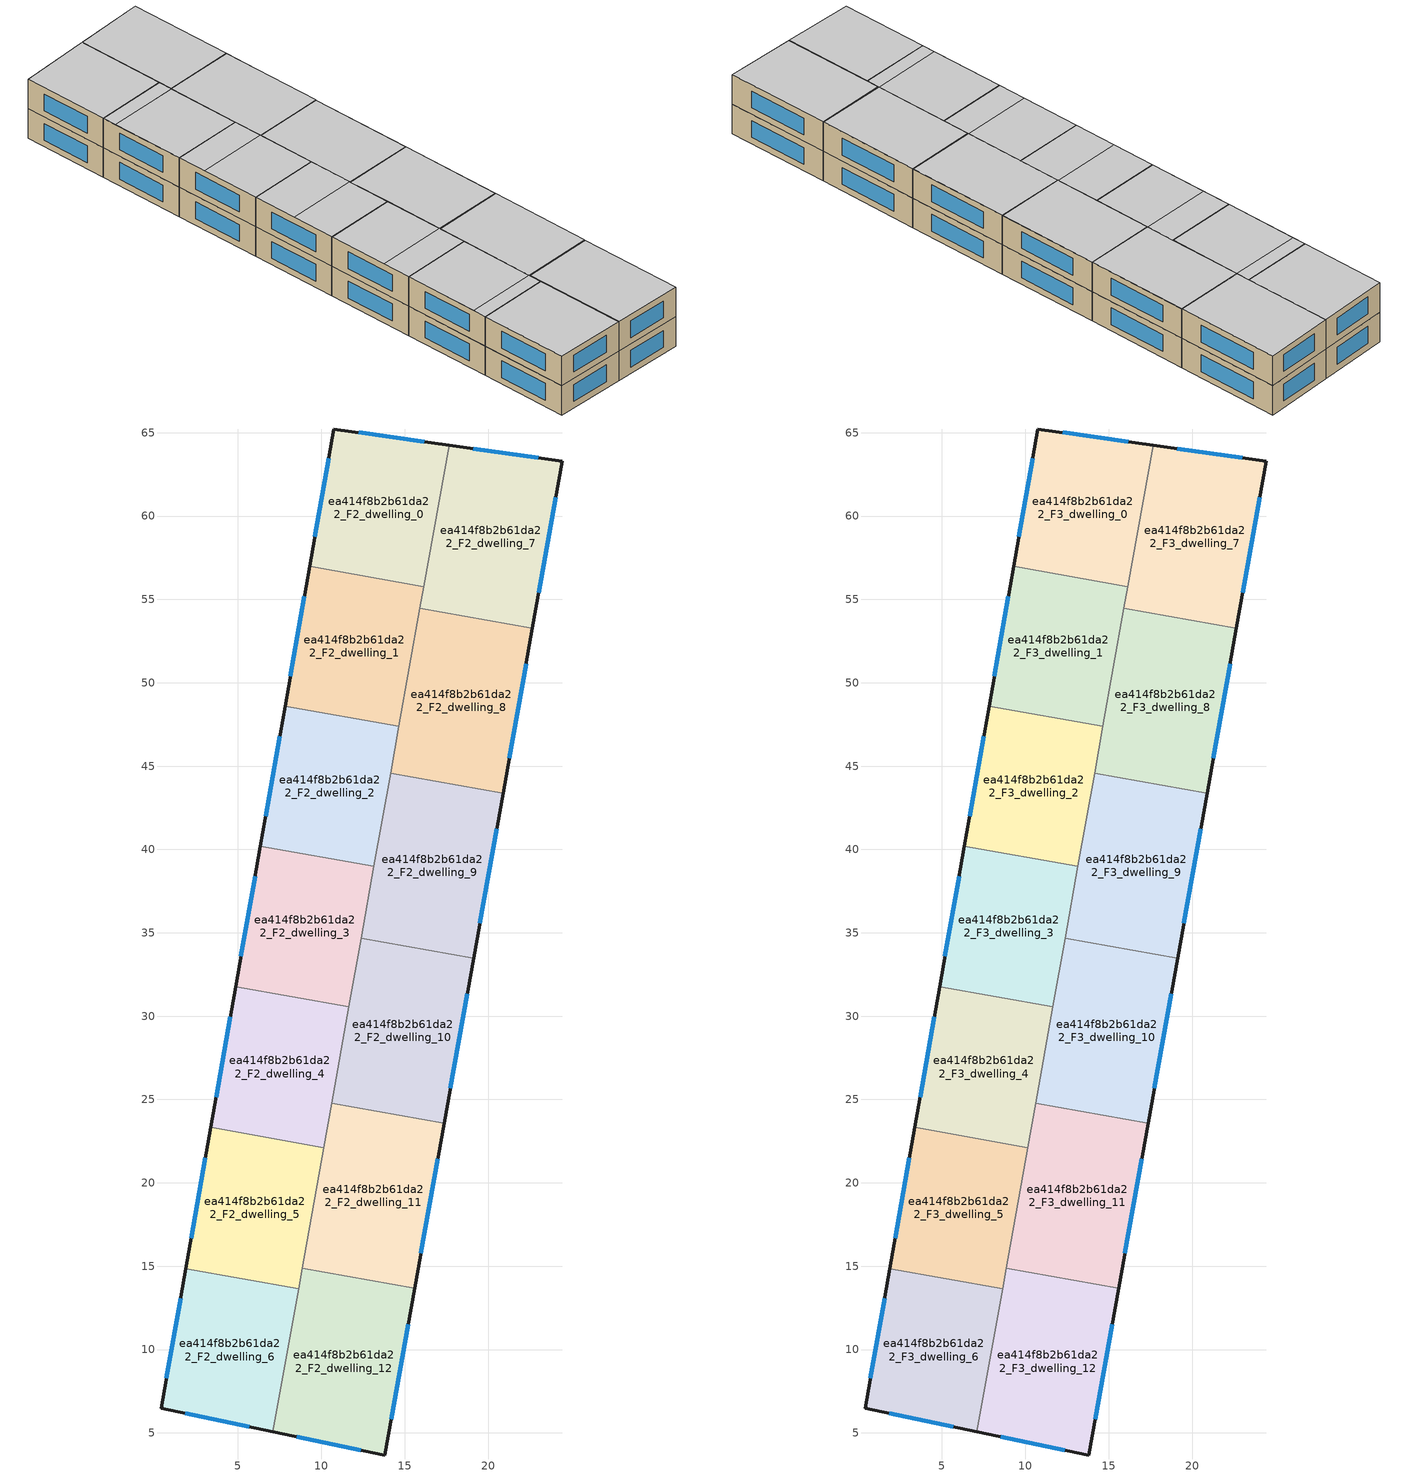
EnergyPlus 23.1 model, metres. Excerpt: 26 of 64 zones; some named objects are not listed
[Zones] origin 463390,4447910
ea414f8b2b61da22_F2_dwelling_0
 floor to ea414f8b2b61da22_F1_dwelling_0 (EU_floor_Construction): 17.66,64.25 16.15,55.76 9.3,56.99 10.76,65.22 z6
 wall outside (EU_wall_Construction): 17.66,64.25 10.76,65.22 9.3,56.99 z6:9
 wall to ea414f8b2b61da22_F2_dwelling_1 (EU_wall_Construction): 9.3,56.99 16.15,55.76 z6:9
 wall to ea414f8b2b61da22_F2_dwelling_7 (EU_wall_Construction): 16.15,55.76 17.66,64.25 z6:9
 window (EU_Window_Construction): 10.45,63.46 9.62,58.75 / 16.18,64.45 12.24,65.01 z6.64:8.36
ea414f8b2b61da22_F2_dwelling_1
 floor to ea414f8b2b61da22_F1_dwelling_1 (EU_floor_Construction): 16.15,55.76 14.65,47.38 7.83,48.6 9.3,56.99 z6
 wall outside (EU_wall_Construction): 9.3,56.99 7.83,48.6 z6:9
 wall to ea414f8b2b61da22_F2_dwelling_2 (EU_wall_Construction): 7.83,48.6 14.65,47.38 z6:9
 wall to ea414f8b2b61da22_F2_dwelling_8 (EU_wall_Construction): 14.65,47.38 15.92,54.47 z6:9
 wall to ea414f8b2b61da22_F2_dwelling_7 (EU_wall_Construction): 15.92,54.47 16.15,55.76 z6:9
 window (EU_Window_Construction): 8.99,55.19 8.14,50.4 z6.64:8.36
ea414f8b2b61da22_F2_dwelling_10
 floor to ea414f8b2b61da22_F1_dwelling_10 (EU_floor_Construction): 19.13,33.46 17.37,23.57 10.62,24.77 12.38,34.67 z6
 wall outside (EU_wall_Construction): 17.37,23.57 19.13,33.46 z6:9
 wall to ea414f8b2b61da22_F2_dwelling_11 (EU_wall_Construction): 10.62,24.77 17.37,23.57 z6:9
 wall to ea414f8b2b61da22_F2_dwelling_9 (EU_wall_Construction): 19.13,33.46 12.38,34.67 z6:9
 wall to ea414f8b2b61da22_F2_dwelling_4 (EU_wall_Construction): 11.65,30.56 10.62,24.77 z6:9
 wall to ea414f8b2b61da22_F2_dwelling_3 (EU_wall_Construction): 12.38,34.67 11.65,30.56 z6:9
 window (EU_Window_Construction): 17.74,25.69 18.75,31.34 z6.64:8.36
ea414f8b2b61da22_F2_dwelling_11
 floor to ea414f8b2b61da22_F1_dwelling_11 (EU_floor_Construction): 17.37,23.57 15.6,13.67 8.85,14.87 10.62,24.77 z6
 wall outside (EU_wall_Construction): 15.6,13.67 17.37,23.57 z6:9
 wall to ea414f8b2b61da22_F2_dwelling_12 (EU_wall_Construction): 8.85,14.87 15.6,13.67 z6:9
 wall to ea414f8b2b61da22_F2_dwelling_5 (EU_wall_Construction): 10.14,22.12 8.85,14.87 z6:9
 wall to ea414f8b2b61da22_F2_dwelling_4 (EU_wall_Construction): 10.62,24.77 10.14,22.12 z6:9
 window (EU_Window_Construction): 15.98,15.79 16.99,21.45 z6.64:8.36
ea414f8b2b61da22_F2_dwelling_12
 floor to ea414f8b2b61da22_F1_dwelling_12 (EU_floor_Construction): 15.6,13.67 13.82,3.67 7.1,5.07 8.85,14.87 z6
 wall outside (EU_wall_Construction): 7.1,5.07 13.82,3.67 15.6,13.67 z6:9
 wall to ea414f8b2b61da22_F2_dwelling_6 (EU_wall_Construction): 8.63,13.66 7.1,5.07 z6:9
 wall to ea414f8b2b61da22_F2_dwelling_5 (EU_wall_Construction): 8.85,14.87 8.63,13.66 z6:9
 window (EU_Window_Construction): 14.2,5.81 15.22,11.53 / 8.54,4.77 12.38,3.97 z6.64:8.36
ea414f8b2b61da22_F2_dwelling_2
 floor to ea414f8b2b61da22_F1_dwelling_2 (EU_floor_Construction): 14.65,47.38 13.15,38.99 6.34,40.2 7.83,48.6 z6
 wall outside (EU_wall_Construction): 7.83,48.6 6.34,40.2 z6:9
 wall to ea414f8b2b61da22_F2_dwelling_3 (EU_wall_Construction): 6.34,40.2 13.15,38.99 z6:9
 wall to ea414f8b2b61da22_F2_dwelling_9 (EU_wall_Construction): 13.15,38.99 14.15,44.57 z6:9
 wall to ea414f8b2b61da22_F2_dwelling_8 (EU_wall_Construction): 14.15,44.57 14.65,47.39 z6:9
 window (EU_Window_Construction): 7.51,46.8 6.66,42 z6.64:8.36
ea414f8b2b61da22_F2_dwelling_3
 floor to ea414f8b2b61da22_F1_dwelling_3 (EU_floor_Construction): 13.15,38.99 11.65,30.56 4.86,31.78 6.34,40.2 z6
 wall outside (EU_wall_Construction): 6.34,40.2 4.86,31.78 z6:9
 wall to ea414f8b2b61da22_F2_dwelling_4 (EU_wall_Construction): 4.86,31.78 11.65,30.56 z6:9
 wall to ea414f8b2b61da22_F2_dwelling_9 (EU_wall_Construction): 12.38,34.67 13.15,38.98 z6:9
 window (EU_Window_Construction): 6.03,38.4 5.18,33.58 z6.64:8.36
ea414f8b2b61da22_F2_dwelling_4
 floor to ea414f8b2b61da22_F1_dwelling_4 (EU_floor_Construction): 11.65,30.56 10.14,22.12 3.37,23.33 4.86,31.78 z6
 wall outside (EU_wall_Construction): 4.86,31.78 3.37,23.33 z6:9
 wall to ea414f8b2b61da22_F2_dwelling_5 (EU_wall_Construction): 3.37,23.33 10.14,22.12 z6:9
 window (EU_Window_Construction): 4.54,29.97 3.69,25.14 z6.64:8.36
ea414f8b2b61da22_F2_dwelling_5
 floor to ea414f8b2b61da22_F1_dwelling_5 (EU_floor_Construction): 10.14,22.12 8.63,13.66 1.88,14.86 3.37,23.33 z6
 wall outside (EU_wall_Construction): 3.37,23.33 1.88,14.86 z6:9
 wall to ea414f8b2b61da22_F2_dwelling_6 (EU_wall_Construction): 1.88,14.86 8.63,13.66 z6:9
 window (EU_Window_Construction): 3.05,21.52 2.19,16.67 z6.64:8.36
ea414f8b2b61da22_F2_dwelling_6
 floor to ea414f8b2b61da22_F1_dwelling_6 (EU_floor_Construction): 8.63,13.66 7.1,5.07 0.39,6.47 1.88,14.86 z6
 wall outside (EU_wall_Construction): 1.88,14.86 0.39,6.47 7.1,5.07 z6:9
 window (EU_Window_Construction): 1.83,6.17 5.66,5.37 / 1.56,13.06 0.71,8.27 z6.64:8.36
ea414f8b2b61da22_F2_dwelling_7
 floor to ea414f8b2b61da22_F1_dwelling_7 (EU_floor_Construction): 24.46,63.28 22.67,53.26 15.92,54.47 17.66,64.25 z6
 wall outside (EU_wall_Construction): 22.67,53.26 24.46,63.28 17.66,64.25 z6:9
 wall to ea414f8b2b61da22_F2_dwelling_8 (EU_wall_Construction): 15.92,54.47 22.67,53.26 z6:9
 window (EU_Window_Construction): 23,63.49 19.12,64.04 / 23.05,55.41 24.07,61.14 z6.64:8.36
ea414f8b2b61da22_F2_dwelling_8
 floor to ea414f8b2b61da22_F1_dwelling_8 (EU_floor_Construction): 22.67,53.26 20.9,43.36 14.15,44.57 15.92,54.47 z6
 wall outside (EU_wall_Construction): 20.9,43.36 22.67,53.26 z6:9
 wall to ea414f8b2b61da22_F2_dwelling_9 (EU_wall_Construction): 14.15,44.57 20.9,43.36 z6:9
 window (EU_Window_Construction): 21.28,45.48 22.29,51.14 z6.64:8.36
ea414f8b2b61da22_F2_dwelling_9
 floor to ea414f8b2b61da22_F1_dwelling_9 (EU_floor_Construction): 20.9,43.36 19.13,33.46 12.38,34.67 14.15,44.57 z6
 wall outside (EU_wall_Construction): 19.13,33.46 20.9,43.36 z6:9
 window (EU_Window_Construction): 19.51,35.59 20.52,41.24 z6.64:8.36
ea414f8b2b61da22_F3_dwelling_0
 floor to ea414f8b2b61da22_F2_dwelling_0 (EU_floor_Construction): 17.66,64.25 16.15,55.76 9.3,56.99 10.76,65.22 z9
 wall outside (EU_wall_Construction): 17.66,64.25 10.76,65.22 9.3,56.99 z9:12
 wall to ea414f8b2b61da22_F3_dwelling_1 (EU_wall_Construction): 9.3,56.99 16.15,55.76 z9:12
 wall to ea414f8b2b61da22_F3_dwelling_7 (EU_wall_Construction): 16.15,55.76 17.66,64.25 z9:12
 window (EU_Window_Construction): 10.45,63.46 9.62,58.75 / 16.18,64.45 12.24,65.01 z9.64:11.36
 ceiling to ea414f8b2b61da22_F4_dwelling_10 (EU_floor_Construction): 16.15,55.76 17.66,64.24 10.76,65.22 9.3,56.99 z12
ea414f8b2b61da22_F3_dwelling_1
 floor to ea414f8b2b61da22_F2_dwelling_1 (EU_floor_Construction): 16.15,55.76 14.65,47.38 7.83,48.6 9.3,56.99 z9
 wall outside (EU_wall_Construction): 9.3,56.99 7.83,48.6 z9:12
 wall to ea414f8b2b61da22_F3_dwelling_2 (EU_wall_Construction): 7.83,48.6 14.65,47.38 z9:12
 wall to ea414f8b2b61da22_F3_dwelling_8 (EU_wall_Construction): 14.65,47.38 15.92,54.47 z9:12
 wall to ea414f8b2b61da22_F3_dwelling_7 (EU_wall_Construction): 15.92,54.47 16.15,55.76 z9:12
 window (EU_Window_Construction): 8.99,55.19 8.14,50.4 z9.64:11.36
 ceiling to ea414f8b2b61da22_F4_dwelling_8 (EU_floor_Construction): 14.61,47.39 15.87,54.42 9.07,55.64 7.83,48.6 z12
 ceiling to ea414f8b2b61da22_F4_dwelling_10 (EU_floor_Construction): 15.91,54.42 16.15,55.76 9.3,56.99 9.07,55.64 z12
 ceiling to ea414f8b2b61da22_F4_dwelling_9 (EU_floor_Construction): 14.65,47.38 15.91,54.42 15.87,54.42 14.61,47.39 z12
ea414f8b2b61da22_F3_dwelling_10
 floor to ea414f8b2b61da22_F2_dwelling_10 (EU_floor_Construction): 19.13,33.46 17.37,23.57 10.62,24.77 12.38,34.67 z9
 wall outside (EU_wall_Construction): 17.37,23.57 19.13,33.46 z9:12
 wall to ea414f8b2b61da22_F3_dwelling_11 (EU_wall_Construction): 10.62,24.77 17.37,23.57 z9:12
 wall to ea414f8b2b61da22_F3_dwelling_9 (EU_wall_Construction): 19.13,33.46 12.38,34.67 z9:12
 wall to ea414f8b2b61da22_F3_dwelling_4 (EU_wall_Construction): 11.65,30.56 10.62,24.77 z9:12
 wall to ea414f8b2b61da22_F3_dwelling_3 (EU_wall_Construction): 12.38,34.67 11.65,30.56 z9:12
 window (EU_Window_Construction): 17.74,25.69 18.75,31.34 z9.64:11.36
 ceiling adiabatic (EU_roof_Construction): 17.38,23.65 19.13,33.46 12.38,34.67 10.63,24.85 z12
 ceiling to ea414f8b2b61da22_F4_dwelling_3 (EU_floor_Construction): 17.37,23.57 17.38,23.65 10.63,24.85 10.62,24.77 z12
ea414f8b2b61da22_F3_dwelling_11
 floor to ea414f8b2b61da22_F2_dwelling_11 (EU_floor_Construction): 17.37,23.57 15.6,13.67 8.85,14.87 10.62,24.77 z9
 wall outside (EU_wall_Construction): 15.6,13.67 17.37,23.57 z9:12
 wall to ea414f8b2b61da22_F3_dwelling_12 (EU_wall_Construction): 8.85,14.87 15.6,13.67 z9:12
 wall to ea414f8b2b61da22_F3_dwelling_5 (EU_wall_Construction): 10.14,22.12 8.85,14.87 z9:12
 wall to ea414f8b2b61da22_F3_dwelling_4 (EU_wall_Construction): 10.62,24.77 10.14,22.12 z9:12
 window (EU_Window_Construction): 15.98,15.79 16.99,21.45 z9.64:11.36
 ceiling to ea414f8b2b61da22_F4_dwelling_3 (EU_floor_Construction): 15.62,13.77 17.37,23.57 10.62,24.77 8.87,14.97 z12
 ceiling to ea414f8b2b61da22_F4_dwelling_1 (EU_floor_Construction): 15.6,13.67 15.62,13.77 8.93,14.96 8.92,14.86 z12
ea414f8b2b61da22_F3_dwelling_12
 floor to ea414f8b2b61da22_F2_dwelling_12 (EU_floor_Construction): 15.6,13.67 13.82,3.67 7.1,5.07 8.85,14.87 z9
 wall outside (EU_wall_Construction): 7.1,5.07 13.82,3.67 15.6,13.67 z9:12
 wall to ea414f8b2b61da22_F3_dwelling_6 (EU_wall_Construction): 8.63,13.66 7.1,5.07 z9:12
 wall to ea414f8b2b61da22_F3_dwelling_5 (EU_wall_Construction): 8.85,14.87 8.63,13.66 z9:12
 window (EU_Window_Construction): 14.2,5.81 15.22,11.53 / 8.54,4.77 12.38,3.97 z9.64:11.36
 ceiling to ea414f8b2b61da22_F4_dwelling_1 (EU_floor_Construction): 13.82,3.67 15.6,13.67 8.92,14.86 7.17,5.06 z12
 ceiling to ea414f8b2b61da22_F4_dwelling_0 (EU_floor_Construction): 7.17,5.06 8.92,14.86 8.85,14.87 7.1,5.07 z12
ea414f8b2b61da22_F3_dwelling_2
 floor to ea414f8b2b61da22_F2_dwelling_2 (EU_floor_Construction): 14.65,47.38 13.15,38.99 6.34,40.2 7.83,48.6 z9
 wall outside (EU_wall_Construction): 7.83,48.6 6.34,40.2 z9:12
 wall to ea414f8b2b61da22_F3_dwelling_3 (EU_wall_Construction): 6.34,40.2 13.15,38.99 z9:12
 wall to ea414f8b2b61da22_F3_dwelling_9 (EU_wall_Construction): 13.15,38.99 14.15,44.57 z9:12
 wall to ea414f8b2b61da22_F3_dwelling_8 (EU_wall_Construction): 14.15,44.57 14.65,47.39 z9:12
 window (EU_Window_Construction): 7.51,46.8 6.66,42 z9.64:11.36
 ceiling to ea414f8b2b61da22_F4_dwelling_6 (EU_floor_Construction): 13.12,38.99 14.12,44.58 7.33,45.8 6.34,40.2 z12
 ceiling to ea414f8b2b61da22_F4_dwelling_7 (EU_floor_Construction): 13.15,38.99 14.15,44.58 14.12,44.58 13.12,38.99 z12
 ceiling adiabatic (EU_roof_Construction): 14.15,44.58 14.65,47.38 7.83,48.6 7.33,45.8 z12
ea414f8b2b61da22_F3_dwelling_3
 floor to ea414f8b2b61da22_F2_dwelling_3 (EU_floor_Construction): 13.15,38.99 11.65,30.56 4.86,31.78 6.34,40.2 z9
 wall outside (EU_wall_Construction): 6.34,40.2 4.86,31.78 z9:12
 wall to ea414f8b2b61da22_F3_dwelling_4 (EU_wall_Construction): 4.86,31.78 11.65,30.56 z9:12
 wall to ea414f8b2b61da22_F3_dwelling_9 (EU_wall_Construction): 12.38,34.67 13.15,38.98 z9:12
 window (EU_Window_Construction): 6.03,38.4 5.18,33.58 z9.64:11.36
 ceiling to ea414f8b2b61da22_F4_dwelling_4 (EU_floor_Construction): 11.63,30.57 12.37,34.73 5.59,35.94 4.86,31.78 z12
 ceiling to ea414f8b2b61da22_F4_dwelling_6 (EU_floor_Construction): 12.36,34.73 13.12,38.99 6.34,40.2 5.59,35.94 z12
 ceiling to ea414f8b2b61da22_F4_dwelling_7 (EU_floor_Construction): 12.39,34.72 13.15,38.99 13.12,38.99 12.36,34.73 z12
 ceiling to ea414f8b2b61da22_F4_dwelling_5 (EU_floor_Construction): 11.65,30.56 12.39,34.72 12.37,34.73 11.63,30.57 z12
ea414f8b2b61da22_F3_dwelling_4
 floor to ea414f8b2b61da22_F2_dwelling_4 (EU_floor_Construction): 11.65,30.56 10.14,22.12 3.37,23.33 4.86,31.78 z9
 wall outside (EU_wall_Construction): 4.86,31.78 3.37,23.33 z9:12
 wall to ea414f8b2b61da22_F3_dwelling_5 (EU_wall_Construction): 3.37,23.33 10.14,22.12 z9:12
 window (EU_Window_Construction): 4.54,29.97 3.69,25.14 z9.64:11.36
 ceiling to ea414f8b2b61da22_F4_dwelling_4 (EU_floor_Construction): 10.61,24.86 11.63,30.57 4.86,31.78 3.85,26.07 z12
 ceiling to ea414f8b2b61da22_F4_dwelling_2 (EU_floor_Construction): 10.13,22.12 10.62,24.86 3.85,26.07 3.37,23.33 z12
 ceiling to ea414f8b2b61da22_F4_dwelling_5 (EU_floor_Construction): 10.63,24.85 11.65,30.56 11.63,30.57 10.61,24.86 z12
 ceiling to ea414f8b2b61da22_F4_dwelling_3 (EU_floor_Construction): 10.14,22.12 10.63,24.85 10.62,24.86 z12
ea414f8b2b61da22_F3_dwelling_5
 floor to ea414f8b2b61da22_F2_dwelling_5 (EU_floor_Construction): 10.14,22.12 8.63,13.66 1.88,14.86 3.37,23.33 z9
 wall outside (EU_wall_Construction): 3.37,23.33 1.88,14.86 z9:12
 wall to ea414f8b2b61da22_F3_dwelling_6 (EU_wall_Construction): 1.88,14.86 8.63,13.66 z9:12
 window (EU_Window_Construction): 3.05,21.52 2.19,16.67 z9.64:11.36
 ceiling to ea414f8b2b61da22_F4_dwelling_2 (EU_floor_Construction): 8.86,14.97 10.13,22.12 3.37,23.33 2.11,16.18 z12
 ceiling to ea414f8b2b61da22_F4_dwelling_3 (EU_floor_Construction): 8.87,14.97 10.1,21.89 9.57,18.93 z12; 8.87,14.97 10.1,21.89 9.57,18.93 z12; 8.87,14.97 10.1,21.89 9.57,18.93 z12
 ceiling to ea414f8b2b61da22_F4_dwelling_0 (EU_floor_Construction): 8.63,13.66 8.85,14.87 8.87,14.97 2.11,16.18 1.88,14.86 z12
ea414f8b2b61da22_F3_dwelling_6
 floor to ea414f8b2b61da22_F2_dwelling_6 (EU_floor_Construction): 8.63,13.66 7.1,5.07 0.39,6.47 1.88,14.86 z9
 wall outside (EU_wall_Construction): 1.88,14.86 0.39,6.47 7.1,5.07 z9:12
 window (EU_Window_Construction): 1.83,6.17 5.66,5.37 / 1.56,13.06 0.71,8.27 z9.64:11.36
 ceiling adiabatic (EU_roof_Construction): 7.1,5.07 8.63,13.66 1.88,14.86 0.39,6.47 z12
ea414f8b2b61da22_F3_dwelling_7
 floor to ea414f8b2b61da22_F2_dwelling_7 (EU_floor_Construction): 24.46,63.28 22.67,53.26 15.92,54.47 17.66,64.25 z9
 wall outside (EU_wall_Construction): 22.67,53.26 24.46,63.28 17.66,64.25 z9:12
 wall to ea414f8b2b61da22_F3_dwelling_8 (EU_wall_Construction): 15.92,54.47 22.67,53.26 z9:12
 window (EU_Window_Construction): 23,63.49 19.12,64.04 / 23.05,55.41 24.07,61.14 z9.64:11.36
 ceiling to ea414f8b2b61da22_F4_dwelling_11 (EU_floor_Construction): 22.67,53.26 24.46,63.28 17.7,64.24 15.95,54.46 z12
 ceiling to ea414f8b2b61da22_F4_dwelling_10 (EU_floor_Construction): 15.95,54.46 17.7,64.24 17.66,64.24 15.92,54.47 z12
ea414f8b2b61da22_F3_dwelling_8
 floor to ea414f8b2b61da22_F2_dwelling_8 (EU_floor_Construction): 22.67,53.26 20.9,43.36 14.15,44.57 15.92,54.47 z9
 wall outside (EU_wall_Construction): 20.9,43.36 22.67,53.26 z9:12
 wall to ea414f8b2b61da22_F3_dwelling_9 (EU_wall_Construction): 14.15,44.57 20.9,43.36 z9:12
 window (EU_Window_Construction): 21.28,45.48 22.29,51.14 z9.64:11.36
 ceiling adiabatic (EU_roof_Construction): 20.9,43.37 22.66,53.21 15.91,54.42 14.15,44.58 z12
 ceiling to ea414f8b2b61da22_F4_dwelling_11 (EU_floor_Construction): 22.66,53.21 22.67,53.26 15.95,54.46 15.94,54.41 z12
ea414f8b2b61da22_F3_dwelling_9
 floor to ea414f8b2b61da22_F2_dwelling_9 (EU_floor_Construction): 20.9,43.36 19.13,33.46 12.38,34.67 14.15,44.57 z9
 wall outside (EU_wall_Construction): 19.13,33.46 20.9,43.36 z9:12
 window (EU_Window_Construction): 19.51,35.59 20.52,41.24 z9.64:11.36
 ceiling to ea414f8b2b61da22_F4_dwelling_7 (EU_floor_Construction): 19.14,33.52 20.9,43.36 14.15,44.57 12.39,34.72 z12
 ceiling to ea414f8b2b61da22_F4_dwelling_5 (EU_floor_Construction): 19.13,33.46 19.14,33.52 12.39,34.72 12.38,34.67 z12
[Building]
EU S2 Campaign: North Axis=0; Terrain=City; Solar Distribution=FullExterior
[Site:Location]
Yerevan-Zvartnots.Intl.AP: Latitude=40.15; Longitude=44.383; Time Zone=4; Elevation=854
[SizingPeriod:WeatherFileDays]
AnnualSizingPeriod: Begin Month=1; Begin Day of Month=1; End Month=12; End Day of Month=31; Day of Week for Start Day=Monday; Use Weather File Daylight Saving Period=No; Use Weather File Rain and Snow Indicators=No
[MATERIAL]
EU_InternalMass_Material: Roughness=MediumRough; Thickness=0.1; Conductivity=1; Density=1800; Specific Heat=900; Thermal Absorptance=0.9; Solar Absorptance=0.7; Visible Absorptance=0.7
[MATERIAL:NOMASS] Roughness=MediumRough; Thermal Absorptance=0.9; Solar Absorptance=0.7; Visible Absorptance=0.7
Name | Thermal Resistance
EU_wall_NoMass | 1.05043
EU_roof_NoMass | 1.45357
EU_floor_NoMass | 0.478065
[WINDOWMATERIAL:SIMPLEGLAZINGSYSTEM]
EU_Window_SimpleGlazing: UFactor=2.5566; Solar Heat Gain Coefficient=0.75; Visible Transmittance=0.75
[CONSTRUCTION]
EU_wall_Construction: EU_wall_NoMass
EU_roof_Construction: EU_roof_NoMass
EU_floor_Construction: EU_floor_NoMass
EU_Window_Construction: EU_Window_SimpleGlazing
EU_InternalMass_Construction: EU_InternalMass_Material
[ZONE] Type=1; Multiplier=1; Ceiling Height=autocalculate; Floor Area=autocalculate; Part of Total Floor Area=Yes
Name | Volume
ea414f8b2b61da22_F2_dwelling_0; ea414f8b2b61da22_F3_dwelling_0 | 177.3
ea414f8b2b61da22_F2_dwelling_1; ea414f8b2b61da22_F3_dwelling_1 | 177.301
ea414f8b2b61da22_F2_dwelling_10; ea414f8b2b61da22_F3_dwelling_10; ea414f8b2b61da22_F2_dwelling_8; ea414f8b2b61da22_F3_dwelling_8; ea414f8b2b61da22_F2_dwelling_9; ea414f8b2b61da22_F3_dwelling_9 | 206.843
ea414f8b2b61da22_F2_dwelling_11; ea414f8b2b61da22_F3_dwelling_11 | 206.802
ea414f8b2b61da22_F2_dwelling_12; ea414f8b2b61da22_F3_dwelling_12 | 206.852
ea414f8b2b61da22_F2_dwelling_2; ea414f8b2b61da22_F3_dwelling_2 | 177.298
ea414f8b2b61da22_F2_dwelling_3; ea414f8b2b61da22_F3_dwelling_3 | 177.285
ea414f8b2b61da22_F2_dwelling_4; ea414f8b2b61da22_F3_dwelling_4 | 177.304
ea414f8b2b61da22_F2_dwelling_5; ea414f8b2b61da22_F3_dwelling_5 | 177.294
ea414f8b2b61da22_F2_dwelling_6; ea414f8b2b61da22_F3_dwelling_6 | 177.281
ea414f8b2b61da22_F2_dwelling_7; ea414f8b2b61da22_F3_dwelling_7 | 206.821
[INTERNALMASS] Construction=EU_InternalMass_Construction
Name | Zone or ZoneList | Surface Area
ea414f8b2b61da22_F2_dwelling_0_EU_InternalMass | ea414f8b2b61da22_F2_dwelling_0 | 59.1
ea414f8b2b61da22_F2_dwelling_1_EU_InternalMass | ea414f8b2b61da22_F2_dwelling_1 | 59.1004
ea414f8b2b61da22_F2_dwelling_2_EU_InternalMass | ea414f8b2b61da22_F2_dwelling_2 | 59.0994
ea414f8b2b61da22_F2_dwelling_3_EU_InternalMass | ea414f8b2b61da22_F2_dwelling_3 | 59.0949
ea414f8b2b61da22_F2_dwelling_4_EU_InternalMass | ea414f8b2b61da22_F2_dwelling_4 | 59.1013
ea414f8b2b61da22_F2_dwelling_5_EU_InternalMass | ea414f8b2b61da22_F2_dwelling_5 | 59.098
ea414f8b2b61da22_F2_dwelling_6_EU_InternalMass | ea414f8b2b61da22_F2_dwelling_6 | 59.0933
ea414f8b2b61da22_F2_dwelling_7_EU_InternalMass | ea414f8b2b61da22_F2_dwelling_7 | 68.9403
ea414f8b2b61da22_F2_dwelling_8_EU_InternalMass | ea414f8b2b61da22_F2_dwelling_8 | 68.9475
ea414f8b2b61da22_F2_dwelling_9_EU_InternalMass | ea414f8b2b61da22_F2_dwelling_9 | 68.9475
ea414f8b2b61da22_F2_dwelling_10_EU_InternalMass | ea414f8b2b61da22_F2_dwelling_10 | 68.9475
ea414f8b2b61da22_F2_dwelling_11_EU_InternalMass | ea414f8b2b61da22_F2_dwelling_11 | 68.934
ea414f8b2b61da22_F2_dwelling_12_EU_InternalMass | ea414f8b2b61da22_F2_dwelling_12 | 68.9506
ea414f8b2b61da22_F3_dwelling_0_EU_InternalMass | ea414f8b2b61da22_F3_dwelling_0 | 59.1
ea414f8b2b61da22_F3_dwelling_1_EU_InternalMass | ea414f8b2b61da22_F3_dwelling_1 | 59.1004
ea414f8b2b61da22_F3_dwelling_2_EU_InternalMass | ea414f8b2b61da22_F3_dwelling_2 | 59.0994
ea414f8b2b61da22_F3_dwelling_3_EU_InternalMass | ea414f8b2b61da22_F3_dwelling_3 | 59.0949
ea414f8b2b61da22_F3_dwelling_4_EU_InternalMass | ea414f8b2b61da22_F3_dwelling_4 | 59.1013
ea414f8b2b61da22_F3_dwelling_5_EU_InternalMass | ea414f8b2b61da22_F3_dwelling_5 | 59.098
ea414f8b2b61da22_F3_dwelling_6_EU_InternalMass | ea414f8b2b61da22_F3_dwelling_6 | 59.0933
ea414f8b2b61da22_F3_dwelling_7_EU_InternalMass | ea414f8b2b61da22_F3_dwelling_7 | 68.9403
ea414f8b2b61da22_F3_dwelling_8_EU_InternalMass | ea414f8b2b61da22_F3_dwelling_8 | 68.9475
ea414f8b2b61da22_F3_dwelling_9_EU_InternalMass | ea414f8b2b61da22_F3_dwelling_9 | 68.9475
ea414f8b2b61da22_F3_dwelling_10_EU_InternalMass | ea414f8b2b61da22_F3_dwelling_10 | 68.9475
ea414f8b2b61da22_F3_dwelling_11_EU_InternalMass | ea414f8b2b61da22_F3_dwelling_11 | 68.934
ea414f8b2b61da22_F3_dwelling_12_EU_InternalMass | ea414f8b2b61da22_F3_dwelling_12 | 68.9506
[OTHEREQUIPMENT] Fuel Type=Electricity; Design Level Calculation Method=Watts/Area; Power per Zone Floor Area=1; Fraction Latent=0; Fraction Radiant=0; Fraction Lost=0; Carbon Dioxide Generation Rate=0; EndUse Subcategory=EU_Step8_InternalGains
Name | Zone or ZoneList or Space or SpaceList | Schedule
EU_Step8_InternalGain_ea414f8b2b61da22_F2_dwelling_0_f000 | ea414f8b2b61da22_F2_dwelling_0 | EU_Step8_GainSchedule_ea414f8b2b61da22_F2_dwelling_0_f000
EU_Step8_InternalGain_ea414f8b2b61da22_F2_dwelling_1_f000 | ea414f8b2b61da22_F2_dwelling_1 | EU_Step8_GainSchedule_ea414f8b2b61da22_F2_dwelling_1_f000
EU_Step8_InternalGain_ea414f8b2b61da22_F2_dwelling_2_f000 | ea414f8b2b61da22_F2_dwelling_2 | EU_Step8_GainSchedule_ea414f8b2b61da22_F2_dwelling_2_f000
EU_Step8_InternalGain_ea414f8b2b61da22_F2_dwelling_3_f000 | ea414f8b2b61da22_F2_dwelling_3 | EU_Step8_GainSchedule_ea414f8b2b61da22_F2_dwelling_3_f000
EU_Step8_InternalGain_ea414f8b2b61da22_F2_dwelling_4_f000 | ea414f8b2b61da22_F2_dwelling_4 | EU_Step8_GainSchedule_ea414f8b2b61da22_F2_dwelling_4_f000
EU_Step8_InternalGain_ea414f8b2b61da22_F2_dwelling_5_f000 | ea414f8b2b61da22_F2_dwelling_5 | EU_Step8_GainSchedule_ea414f8b2b61da22_F2_dwelling_5_f000
EU_Step8_InternalGain_ea414f8b2b61da22_F2_dwelling_6_f000 | ea414f8b2b61da22_F2_dwelling_6 | EU_Step8_GainSchedule_ea414f8b2b61da22_F2_dwelling_6_f000
EU_Step8_InternalGain_ea414f8b2b61da22_F2_dwelling_7_f000 | ea414f8b2b61da22_F2_dwelling_7 | EU_Step8_GainSchedule_ea414f8b2b61da22_F2_dwelling_7_f000
EU_Step8_InternalGain_ea414f8b2b61da22_F2_dwelling_8_f000 | ea414f8b2b61da22_F2_dwelling_8 | EU_Step8_GainSchedule_ea414f8b2b61da22_F2_dwelling_8_f000
EU_Step8_InternalGain_ea414f8b2b61da22_F2_dwelling_9_f000 | ea414f8b2b61da22_F2_dwelling_9 | EU_Step8_GainSchedule_ea414f8b2b61da22_F2_dwelling_9_f000
EU_Step8_InternalGain_ea414f8b2b61da22_F2_dwelling_10_f000 | ea414f8b2b61da22_F2_dwelling_10 | EU_Step8_GainSchedule_ea414f8b2b61da22_F2_dwelling_10_f000
EU_Step8_InternalGain_ea414f8b2b61da22_F2_dwelling_11_f000 | ea414f8b2b61da22_F2_dwelling_11 | EU_Step8_GainSchedule_ea414f8b2b61da22_F2_dwelling_11_f000
EU_Step8_InternalGain_ea414f8b2b61da22_F2_dwelling_12_f000 | ea414f8b2b61da22_F2_dwelling_12 | EU_Step8_GainSchedule_ea414f8b2b61da22_F2_dwelling_12_f000
EU_Step8_InternalGain_ea414f8b2b61da22_F3_dwelling_0_f000 | ea414f8b2b61da22_F3_dwelling_0 | EU_Step8_GainSchedule_ea414f8b2b61da22_F3_dwelling_0_f000
EU_Step8_InternalGain_ea414f8b2b61da22_F3_dwelling_1_f000 | ea414f8b2b61da22_F3_dwelling_1 | EU_Step8_GainSchedule_ea414f8b2b61da22_F3_dwelling_1_f000
EU_Step8_InternalGain_ea414f8b2b61da22_F3_dwelling_2_f000 | ea414f8b2b61da22_F3_dwelling_2 | EU_Step8_GainSchedule_ea414f8b2b61da22_F3_dwelling_2_f000
EU_Step8_InternalGain_ea414f8b2b61da22_F3_dwelling_3_f000 | ea414f8b2b61da22_F3_dwelling_3 | EU_Step8_GainSchedule_ea414f8b2b61da22_F3_dwelling_3_f000
EU_Step8_InternalGain_ea414f8b2b61da22_F3_dwelling_4_f000 | ea414f8b2b61da22_F3_dwelling_4 | EU_Step8_GainSchedule_ea414f8b2b61da22_F3_dwelling_4_f000
EU_Step8_InternalGain_ea414f8b2b61da22_F3_dwelling_5_f000 | ea414f8b2b61da22_F3_dwelling_5 | EU_Step8_GainSchedule_ea414f8b2b61da22_F3_dwelling_5_f000
EU_Step8_InternalGain_ea414f8b2b61da22_F3_dwelling_6_f000 | ea414f8b2b61da22_F3_dwelling_6 | EU_Step8_GainSchedule_ea414f8b2b61da22_F3_dwelling_6_f000
EU_Step8_InternalGain_ea414f8b2b61da22_F3_dwelling_7_f000 | ea414f8b2b61da22_F3_dwelling_7 | EU_Step8_GainSchedule_ea414f8b2b61da22_F3_dwelling_7_f000
EU_Step8_InternalGain_ea414f8b2b61da22_F3_dwelling_8_f000 | ea414f8b2b61da22_F3_dwelling_8 | EU_Step8_GainSchedule_ea414f8b2b61da22_F3_dwelling_8_f000
EU_Step8_InternalGain_ea414f8b2b61da22_F3_dwelling_9_f000 | ea414f8b2b61da22_F3_dwelling_9 | EU_Step8_GainSchedule_ea414f8b2b61da22_F3_dwelling_9_f000
EU_Step8_InternalGain_ea414f8b2b61da22_F3_dwelling_10_f000 | ea414f8b2b61da22_F3_dwelling_10 | EU_Step8_GainSchedule_ea414f8b2b61da22_F3_dwelling_10_f000
EU_Step8_InternalGain_ea414f8b2b61da22_F3_dwelling_11_f000 | ea414f8b2b61da22_F3_dwelling_11 | EU_Step8_GainSchedule_ea414f8b2b61da22_F3_dwelling_11_f000
EU_Step8_InternalGain_ea414f8b2b61da22_F3_dwelling_12_f000 | ea414f8b2b61da22_F3_dwelling_12 | EU_Step8_GainSchedule_ea414f8b2b61da22_F3_dwelling_12_f000
[ZONEVENTILATION:DESIGNFLOWRATE] Schedule=EU_AlwaysOn; Design Flow Rate Calculation Method=AirChanges/Hour; Air Changes per Hour=0.557805; Ventilation Type=Natural; Fan Pressure Rise=0; Fan Total Efficiency=1; Constant Term Coefficient=1; Temperature Term Coefficient=0; Velocity Term Coefficient=0; Velocity Squared Term Coefficient=0; Minimum Indoor Temperature=-100; Maximum Indoor Temperature=100; Delta Temperature=-100; Minimum Outdoor Temperature=-100; Maximum Outdoor Temperature=100; Maximum Wind Speed=40
Name | Zone or ZoneList or Space or SpaceList
EU_ConstantAir_ea414f8b2b61da22_F2_dwelling_0 | ea414f8b2b61da22_F2_dwelling_0
EU_ConstantAir_ea414f8b2b61da22_F2_dwelling_1 | ea414f8b2b61da22_F2_dwelling_1
EU_ConstantAir_ea414f8b2b61da22_F2_dwelling_2 | ea414f8b2b61da22_F2_dwelling_2
EU_ConstantAir_ea414f8b2b61da22_F2_dwelling_3 | ea414f8b2b61da22_F2_dwelling_3
EU_ConstantAir_ea414f8b2b61da22_F2_dwelling_4 | ea414f8b2b61da22_F2_dwelling_4
EU_ConstantAir_ea414f8b2b61da22_F2_dwelling_5 | ea414f8b2b61da22_F2_dwelling_5
EU_ConstantAir_ea414f8b2b61da22_F2_dwelling_6 | ea414f8b2b61da22_F2_dwelling_6
EU_ConstantAir_ea414f8b2b61da22_F2_dwelling_7 | ea414f8b2b61da22_F2_dwelling_7
EU_ConstantAir_ea414f8b2b61da22_F2_dwelling_8 | ea414f8b2b61da22_F2_dwelling_8
EU_ConstantAir_ea414f8b2b61da22_F2_dwelling_9 | ea414f8b2b61da22_F2_dwelling_9
EU_ConstantAir_ea414f8b2b61da22_F2_dwelling_10 | ea414f8b2b61da22_F2_dwelling_10
EU_ConstantAir_ea414f8b2b61da22_F2_dwelling_11 | ea414f8b2b61da22_F2_dwelling_11
EU_ConstantAir_ea414f8b2b61da22_F2_dwelling_12 | ea414f8b2b61da22_F2_dwelling_12
EU_ConstantAir_ea414f8b2b61da22_F3_dwelling_0 | ea414f8b2b61da22_F3_dwelling_0
EU_ConstantAir_ea414f8b2b61da22_F3_dwelling_1 | ea414f8b2b61da22_F3_dwelling_1
EU_ConstantAir_ea414f8b2b61da22_F3_dwelling_2 | ea414f8b2b61da22_F3_dwelling_2
EU_ConstantAir_ea414f8b2b61da22_F3_dwelling_3 | ea414f8b2b61da22_F3_dwelling_3
EU_ConstantAir_ea414f8b2b61da22_F3_dwelling_4 | ea414f8b2b61da22_F3_dwelling_4
EU_ConstantAir_ea414f8b2b61da22_F3_dwelling_5 | ea414f8b2b61da22_F3_dwelling_5
EU_ConstantAir_ea414f8b2b61da22_F3_dwelling_6 | ea414f8b2b61da22_F3_dwelling_6
EU_ConstantAir_ea414f8b2b61da22_F3_dwelling_7 | ea414f8b2b61da22_F3_dwelling_7
EU_ConstantAir_ea414f8b2b61da22_F3_dwelling_8 | ea414f8b2b61da22_F3_dwelling_8
EU_ConstantAir_ea414f8b2b61da22_F3_dwelling_9 | ea414f8b2b61da22_F3_dwelling_9
EU_ConstantAir_ea414f8b2b61da22_F3_dwelling_10 | ea414f8b2b61da22_F3_dwelling_10
EU_ConstantAir_ea414f8b2b61da22_F3_dwelling_11 | ea414f8b2b61da22_F3_dwelling_11
EU_ConstantAir_ea414f8b2b61da22_F3_dwelling_12 | ea414f8b2b61da22_F3_dwelling_12
[HVACTEMPLATE:ZONE:IDEALLOADSAIRSYSTEM] System Availability Schedule=EU_AlwaysOn; Maximum Heating Supply Air Temperature=50; Minimum Cooling Supply Air Temperature=13; Maximum Heating Supply Air Humidity Ratio=0.0156; Minimum Cooling Supply Air Humidity Ratio=0.0077; Heating Limit=NoLimit; Cooling Limit=NoLimit; Heating Availability Schedule=EU_AlwaysOn; Cooling Availability Schedule=EU_CoolingOff; Dehumidification Control Type=ConstantSensibleHeatRatio; Cooling Sensible Heat Ratio=0.7; Dehumidification Setpoint=60; Humidification Control Type=None; Humidification Setpoint=30; Outdoor Air Method=None; Outdoor Air Flow Rate per Person=0.00944; Outdoor Air Flow Rate per Zone Floor Area=0; Outdoor Air Flow Rate per Zone=0; Demand Controlled Ventilation Type=None; Outdoor Air Economizer Type=NoEconomizer; Heat Recovery Type=None; Sensible Heat Recovery Effectiveness=0.7; Latent Heat Recovery Effectiveness=0.65
Name | Template Thermostat
ea414f8b2b61da22_F2_dwelling_0 | EU_HeatOnly_ea414f8b2b61da22_F2_dwelling_0
ea414f8b2b61da22_F2_dwelling_1 | EU_HeatOnly_ea414f8b2b61da22_F2_dwelling_1
ea414f8b2b61da22_F2_dwelling_2 | EU_HeatOnly_ea414f8b2b61da22_F2_dwelling_2
ea414f8b2b61da22_F2_dwelling_3 | EU_HeatOnly_ea414f8b2b61da22_F2_dwelling_3
ea414f8b2b61da22_F2_dwelling_4 | EU_HeatOnly_ea414f8b2b61da22_F2_dwelling_4
ea414f8b2b61da22_F2_dwelling_5 | EU_HeatOnly_ea414f8b2b61da22_F2_dwelling_5
ea414f8b2b61da22_F2_dwelling_6 | EU_HeatOnly_ea414f8b2b61da22_F2_dwelling_6
ea414f8b2b61da22_F2_dwelling_7 | EU_HeatOnly_ea414f8b2b61da22_F2_dwelling_7
ea414f8b2b61da22_F2_dwelling_8 | EU_HeatOnly_ea414f8b2b61da22_F2_dwelling_8
ea414f8b2b61da22_F2_dwelling_9 | EU_HeatOnly_ea414f8b2b61da22_F2_dwelling_9
ea414f8b2b61da22_F2_dwelling_10 | EU_HeatOnly_ea414f8b2b61da22_F2_dwelling_10
ea414f8b2b61da22_F2_dwelling_11 | EU_HeatOnly_ea414f8b2b61da22_F2_dwelling_11
ea414f8b2b61da22_F2_dwelling_12 | EU_HeatOnly_ea414f8b2b61da22_F2_dwelling_12
ea414f8b2b61da22_F3_dwelling_0 | EU_HeatOnly_ea414f8b2b61da22_F3_dwelling_0
ea414f8b2b61da22_F3_dwelling_1 | EU_HeatOnly_ea414f8b2b61da22_F3_dwelling_1
ea414f8b2b61da22_F3_dwelling_2 | EU_HeatOnly_ea414f8b2b61da22_F3_dwelling_2
ea414f8b2b61da22_F3_dwelling_3 | EU_HeatOnly_ea414f8b2b61da22_F3_dwelling_3
ea414f8b2b61da22_F3_dwelling_4 | EU_HeatOnly_ea414f8b2b61da22_F3_dwelling_4
ea414f8b2b61da22_F3_dwelling_5 | EU_HeatOnly_ea414f8b2b61da22_F3_dwelling_5
ea414f8b2b61da22_F3_dwelling_6 | EU_HeatOnly_ea414f8b2b61da22_F3_dwelling_6
ea414f8b2b61da22_F3_dwelling_7 | EU_HeatOnly_ea414f8b2b61da22_F3_dwelling_7
ea414f8b2b61da22_F3_dwelling_8 | EU_HeatOnly_ea414f8b2b61da22_F3_dwelling_8
ea414f8b2b61da22_F3_dwelling_9 | EU_HeatOnly_ea414f8b2b61da22_F3_dwelling_9
ea414f8b2b61da22_F3_dwelling_10 | EU_HeatOnly_ea414f8b2b61da22_F3_dwelling_10
ea414f8b2b61da22_F3_dwelling_11 | EU_HeatOnly_ea414f8b2b61da22_F3_dwelling_11
ea414f8b2b61da22_F3_dwelling_12 | EU_HeatOnly_ea414f8b2b61da22_F3_dwelling_12
[SIZING:ZONE] Zone Cooling Design Supply Air Temperature Input Method=SupplyAirTemperature; Zone Cooling Design Supply Air Temperature=13; Zone Heating Design Supply Air Temperature Input Method=SupplyAirTemperature; Zone Heating Design Supply Air Temperature=50; Zone Cooling Design Supply Air Humidity Ratio=0.008; Zone Heating Design Supply Air Humidity Ratio=0.008; Cooling Design Air Flow Method=DesignDay; Cooling Design Air Flow Rate=0; Cooling Minimum Air Flow per Zone Floor Area=0.000762; Cooling Minimum Air Flow=0; Cooling Minimum Air Flow Fraction=0.2; Heating Design Air Flow Method=DesignDay; Heating Design Air Flow Rate=0; Heating Maximum Air Flow per Zone Floor Area=0.002032; Heating Maximum Air Flow=0.141576; Heating Maximum Air Flow Fraction=0.3; Account for Dedicated Outdoor Air System=No; Dedicated Outdoor Air System Control Strategy=NeutralSupplyAir; Dedicated Outdoor Air Low Setpoint Temperature for Design=autosize; Dedicated Outdoor Air High Setpoint Temperature for Design=autosize; Zone Load Sizing Method=Sensible Load Only No Latent Load; Zone Latent Cooling Design Supply Air Humidity Ratio Input Method=HumidityRatioDifference; Zone Cooling Design Supply Air Humidity Ratio Difference=0.005; Zone Latent Heating Design Supply Air Humidity Ratio Input Method=HumidityRatioDifference; Zone Humidification Design Supply Air Humidity Ratio Difference=0.005
ea414f8b2b61da22_F2_dwelling_0; ea414f8b2b61da22_F2_dwelling_1; ea414f8b2b61da22_F2_dwelling_2; ea414f8b2b61da22_F2_dwelling_3; ea414f8b2b61da22_F2_dwelling_4; ea414f8b2b61da22_F2_dwelling_5; ea414f8b2b61da22_F2_dwelling_6; ea414f8b2b61da22_F2_dwelling_7; ea414f8b2b61da22_F2_dwelling_8; ea414f8b2b61da22_F2_dwelling_9; ea414f8b2b61da22_F2_dwelling_10; ea414f8b2b61da22_F2_dwelling_11; ea414f8b2b61da22_F2_dwelling_12; ea414f8b2b61da22_F3_dwelling_0; ea414f8b2b61da22_F3_dwelling_1; ea414f8b2b61da22_F3_dwelling_2; ea414f8b2b61da22_F3_dwelling_3; ea414f8b2b61da22_F3_dwelling_4; ea414f8b2b61da22_F3_dwelling_5; ea414f8b2b61da22_F3_dwelling_6; ea414f8b2b61da22_F3_dwelling_7; ea414f8b2b61da22_F3_dwelling_8; ea414f8b2b61da22_F3_dwelling_9; ea414f8b2b61da22_F3_dwelling_10; ea414f8b2b61da22_F3_dwelling_11; ea414f8b2b61da22_F3_dwelling_12
[SCHEDULE:CONSTANT]
Name | Hourly Value
EU_AlwaysOn | 1
EU_CoolingOff | 0
[SCHEDULE:FILE] Column Number=1; Rows to Skip at Top=0; Number of Hours of Data=8760; Column Separator=Comma; Interpolate to Timestep=No; Minutes per Item=60; Adjust Schedule for Daylight Savings=Yes
Name | File
EU_Step8_GainSchedule_ea414f8b2b61da22_F2_dwelling_0_f000 | ../../schedules/ea414f8b2b61da22/ea414f8b2b61da22_F2_dwelling_0_f000_gain.csv
EU_Step8_GainSchedule_ea414f8b2b61da22_F2_dwelling_1_f000 | ../../schedules/ea414f8b2b61da22/ea414f8b2b61da22_F2_dwelling_1_f000_gain.csv
EU_Step8_GainSchedule_ea414f8b2b61da22_F2_dwelling_2_f000 | ../../schedules/ea414f8b2b61da22/ea414f8b2b61da22_F2_dwelling_2_f000_gain.csv
EU_Step8_GainSchedule_ea414f8b2b61da22_F2_dwelling_3_f000 | ../../schedules/ea414f8b2b61da22/ea414f8b2b61da22_F2_dwelling_3_f000_gain.csv
EU_Step8_GainSchedule_ea414f8b2b61da22_F2_dwelling_4_f000 | ../../schedules/ea414f8b2b61da22/ea414f8b2b61da22_F2_dwelling_4_f000_gain.csv
EU_Step8_GainSchedule_ea414f8b2b61da22_F2_dwelling_5_f000 | ../../schedules/ea414f8b2b61da22/ea414f8b2b61da22_F2_dwelling_5_f000_gain.csv
EU_Step8_GainSchedule_ea414f8b2b61da22_F2_dwelling_6_f000 | ../../schedules/ea414f8b2b61da22/ea414f8b2b61da22_F2_dwelling_6_f000_gain.csv
EU_Step8_GainSchedule_ea414f8b2b61da22_F2_dwelling_7_f000 | ../../schedules/ea414f8b2b61da22/ea414f8b2b61da22_F2_dwelling_7_f000_gain.csv
EU_Step8_GainSchedule_ea414f8b2b61da22_F2_dwelling_8_f000 | ../../schedules/ea414f8b2b61da22/ea414f8b2b61da22_F2_dwelling_8_f000_gain.csv
EU_Step8_GainSchedule_ea414f8b2b61da22_F2_dwelling_9_f000 | ../../schedules/ea414f8b2b61da22/ea414f8b2b61da22_F2_dwelling_9_f000_gain.csv
EU_Step8_GainSchedule_ea414f8b2b61da22_F2_dwelling_10_f000 | ../../schedules/ea414f8b2b61da22/ea414f8b2b61da22_F2_dwelling_10_f000_gain.csv
EU_Step8_GainSchedule_ea414f8b2b61da22_F2_dwelling_11_f000 | ../../schedules/ea414f8b2b61da22/ea414f8b2b61da22_F2_dwelling_11_f000_gain.csv
EU_Step8_GainSchedule_ea414f8b2b61da22_F2_dwelling_12_f000 | ../../schedules/ea414f8b2b61da22/ea414f8b2b61da22_F2_dwelling_12_f000_gain.csv
EU_Step8_GainSchedule_ea414f8b2b61da22_F3_dwelling_0_f000 | ../../schedules/ea414f8b2b61da22/ea414f8b2b61da22_F3_dwelling_0_f000_gain.csv
EU_Step8_GainSchedule_ea414f8b2b61da22_F3_dwelling_1_f000 | ../../schedules/ea414f8b2b61da22/ea414f8b2b61da22_F3_dwelling_1_f000_gain.csv
EU_Step8_GainSchedule_ea414f8b2b61da22_F3_dwelling_2_f000 | ../../schedules/ea414f8b2b61da22/ea414f8b2b61da22_F3_dwelling_2_f000_gain.csv
EU_Step8_GainSchedule_ea414f8b2b61da22_F3_dwelling_3_f000 | ../../schedules/ea414f8b2b61da22/ea414f8b2b61da22_F3_dwelling_3_f000_gain.csv
EU_Step8_GainSchedule_ea414f8b2b61da22_F3_dwelling_4_f000 | ../../schedules/ea414f8b2b61da22/ea414f8b2b61da22_F3_dwelling_4_f000_gain.csv
EU_Step8_GainSchedule_ea414f8b2b61da22_F3_dwelling_5_f000 | ../../schedules/ea414f8b2b61da22/ea414f8b2b61da22_F3_dwelling_5_f000_gain.csv
EU_Step8_GainSchedule_ea414f8b2b61da22_F3_dwelling_6_f000 | ../../schedules/ea414f8b2b61da22/ea414f8b2b61da22_F3_dwelling_6_f000_gain.csv
EU_Step8_GainSchedule_ea414f8b2b61da22_F3_dwelling_7_f000 | ../../schedules/ea414f8b2b61da22/ea414f8b2b61da22_F3_dwelling_7_f000_gain.csv
EU_Step8_GainSchedule_ea414f8b2b61da22_F3_dwelling_8_f000 | ../../schedules/ea414f8b2b61da22/ea414f8b2b61da22_F3_dwelling_8_f000_gain.csv
EU_Step8_GainSchedule_ea414f8b2b61da22_F3_dwelling_9_f000 | ../../schedules/ea414f8b2b61da22/ea414f8b2b61da22_F3_dwelling_9_f000_gain.csv
EU_Step8_GainSchedule_ea414f8b2b61da22_F3_dwelling_10_f000 | ../../schedules/ea414f8b2b61da22/ea414f8b2b61da22_F3_dwelling_10_f000_gain.csv
EU_Step8_GainSchedule_ea414f8b2b61da22_F3_dwelling_11_f000 | ../../schedules/ea414f8b2b61da22/ea414f8b2b61da22_F3_dwelling_11_f000_gain.csv
EU_Step8_GainSchedule_ea414f8b2b61da22_F3_dwelling_12_f000 | ../../schedules/ea414f8b2b61da22/ea414f8b2b61da22_F3_dwelling_12_f000_gain.csv
